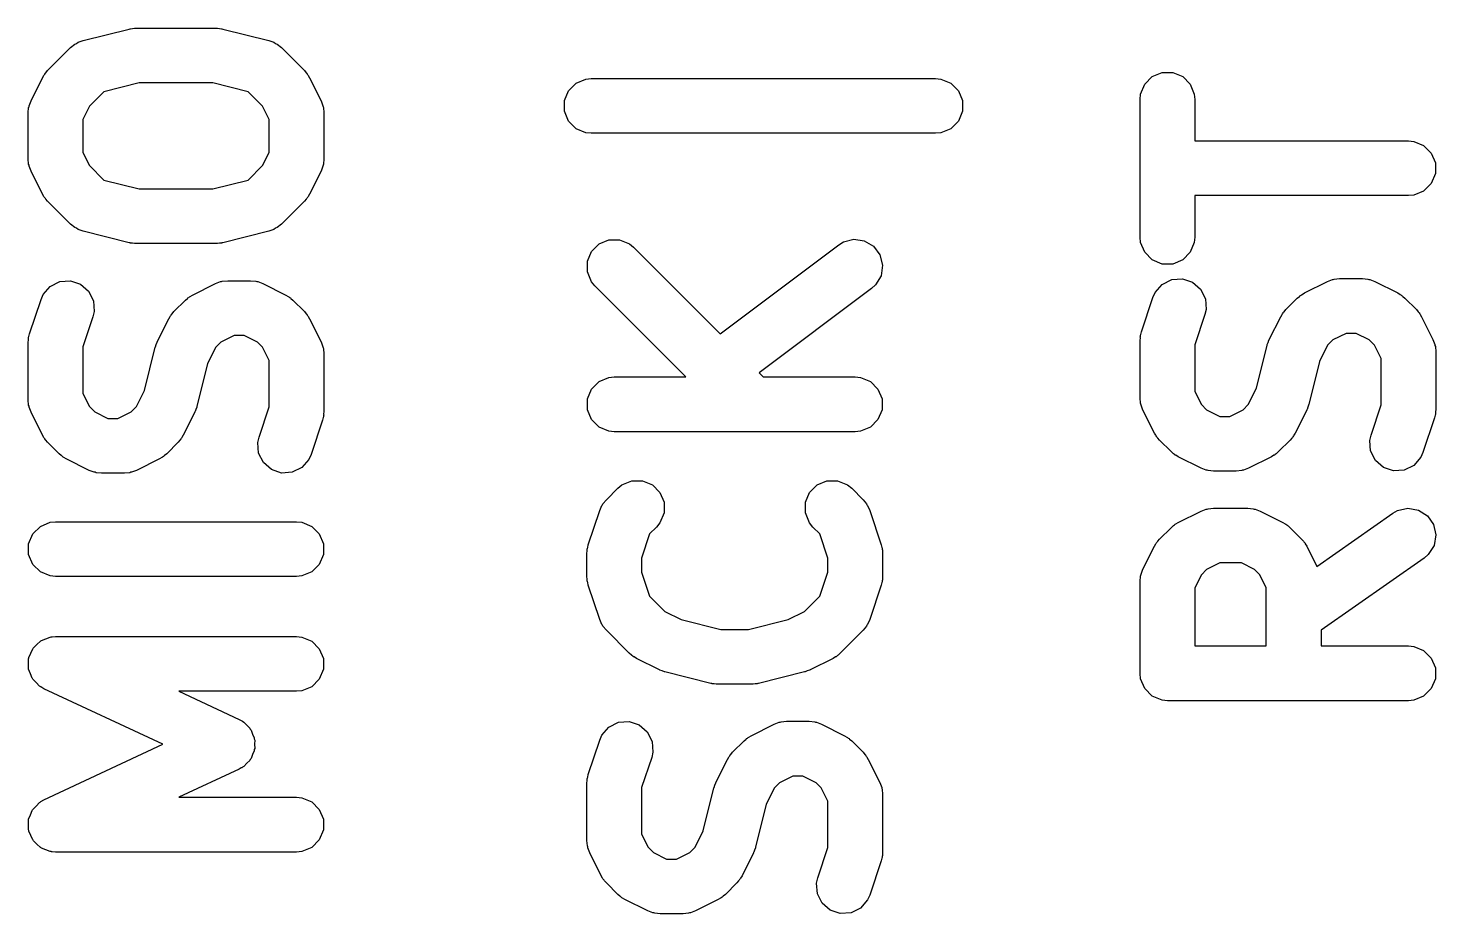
# Model space of a CAD drawing. Header units: inches. Extents: x -2.18 to 1.75, y 0.48 to 2.79.
# Drawn here: x 0.3691 to 0.6221, y 2.1979 to 2.357 of the extents above; entities that cross this region are included whole.
import ezdxf

# ---------------------------------------------------------------- set-up
doc = ezdxf.new("R2010")
doc.units = ezdxf.units.IN
doc.header["$MEASUREMENT"] = 0
doc.layers.add('BLACK', color=250, linetype='CONTINUOUS')

msp = doc.modelspace()

# ---------------------------------------------------------------- linework, layer by layer
at = {"layer": 'BLACK', "linetype": 'CONTINUOUS'}
for p, q in [((0.37906, 2.3548), (0.38731, 2.35686)), ((0.38731, 2.35686), (0.38748, 2.35689)), ((0.38748, 2.35689), (0.38755, 2.35692)), ((0.38755, 2.35692), (0.38791, 2.35695)), ((0.38791, 2.35695), (0.38827, 2.35701)), ((0.38827, 2.35701), (0.38834, 2.357)), ((0.38834, 2.357), (0.38851, 2.35701)), ((0.38851, 2.35701), (0.40294, 2.35701)), ((0.40294, 2.35701), (0.40311, 2.357)), ((0.40311, 2.357), (0.40318, 2.35701)), ((0.40318, 2.35701), (0.40354, 2.35695)), ((0.40354, 2.35695), (0.4039, 2.35692)), ((0.4039, 2.35692), (0.40397, 2.35689)), ((0.40397, 2.35689), (0.40414, 2.35686)), ((0.40414, 2.35686), (0.41238, 2.3548)), ((0.37265, 2.34938), (0.37678, 2.35351)), ((0.37678, 2.35351), (0.37752, 2.35412)), ((0.37752, 2.35412), (0.37786, 2.35426)), ((0.37786, 2.35426), (0.37815, 2.35448)), ((0.37815, 2.35448), (0.37906, 2.3548)), ((0.41238, 2.3548), (0.41329, 2.35448)), ((0.41329, 2.35448), (0.41359, 2.35426)), ((0.41359, 2.35426), (0.41392, 2.35412)), ((0.41392, 2.35412), (0.41467, 2.35351)), ((0.41467, 2.35351), (0.41879, 2.34938)), ((0.36967, 2.34398), (0.37173, 2.3481)), ((0.37173, 2.3481), (0.37199, 2.34852)), ((0.37199, 2.34852), (0.37204, 2.34864)), ((0.37204, 2.34864), (0.37215, 2.34877)), ((0.37215, 2.34877), (0.37224, 2.34892)), ((0.37224, 2.34892), (0.37234, 2.34901)), ((0.37234, 2.34901), (0.37265, 2.34938)), ((0.41879, 2.34938), (0.4191, 2.34901)), ((0.4191, 2.34901), (0.4192, 2.34892)), ((0.4192, 2.34892), (0.4193, 2.34877)), ((0.4193, 2.34877), (0.41941, 2.34864)), ((0.41941, 2.34864), (0.41946, 2.34852)), ((0.41946, 2.34852), (0.41972, 2.3481)), ((0.41972, 2.3481), (0.42178, 2.34398)), ((0.46761, 2.34714), (0.46938, 2.34787)), ((0.46938, 2.34787), (0.47034, 2.34797)), ((0.47034, 2.34797), (0.53221, 2.34797)), ((0.53221, 2.34797), (0.53317, 2.34787)), ((0.53317, 2.34787), (0.53494, 2.34714)), ((0.56978, 2.34695), (0.57114, 2.34831)), ((0.57114, 2.34831), (0.57291, 2.34904)), ((0.57291, 2.34904), (0.57483, 2.34904)), ((0.57483, 2.34904), (0.57661, 2.34831)), ((0.57661, 2.34831), (0.57797, 2.34695)), ((0.38277, 2.34558), (0.38018, 2.34299)), ((0.38911, 2.34717), (0.38277, 2.34558)), ((0.40234, 2.34717), (0.38911, 2.34717)), ((0.40867, 2.34558), (0.40234, 2.34717)), ((0.41127, 2.34299), (0.40867, 2.34558)), ((0.46551, 2.344), (0.46625, 2.34578)), ((0.46625, 2.34578), (0.46761, 2.34714)), ((0.53494, 2.34714), (0.5363, 2.34578)), ((0.5363, 2.34578), (0.53703, 2.344)), ((0.56895, 2.34422), (0.56905, 2.34518)), ((0.56905, 2.34518), (0.56978, 2.34695)), ((0.57797, 2.34695), (0.5787, 2.34518)), ((0.5787, 2.34518), (0.57879, 2.34422)), ((0.36915, 2.34178), (0.36924, 2.34274)), ((0.36924, 2.34274), (0.36931, 2.3429)), ((0.36931, 2.3429), (0.36932, 2.34308)), ((0.36932, 2.34308), (0.36967, 2.34398)), ((0.38018, 2.34299), (0.37899, 2.34062)), ((0.41246, 2.34062), (0.41127, 2.34299)), ((0.42178, 2.34398), (0.42212, 2.34308)), ((0.42212, 2.34308), (0.42214, 2.3429)), ((0.42214, 2.3429), (0.4222, 2.34274)), ((0.4222, 2.34274), (0.4223, 2.34178)), ((0.46551, 2.34208), (0.46551, 2.344)), ((0.53703, 2.344), (0.53703, 2.34208)), ((0.56895, 2.31947), (0.56895, 2.34422)), ((0.57879, 2.34422), (0.57879, 2.33676)), ((0.36915, 2.33353), (0.36915, 2.34178)), ((0.37899, 2.34062), (0.37899, 2.33469)), ((0.41246, 2.33469), (0.41246, 2.34062)), ((0.4223, 2.34178), (0.4223, 2.33353)), ((0.46625, 2.34031), (0.46551, 2.34208)), ((0.46761, 2.33895), (0.46625, 2.34031)), ((0.5363, 2.34031), (0.53494, 2.33895)), ((0.53703, 2.34208), (0.5363, 2.34031)), ((0.46938, 2.33822), (0.46761, 2.33895)), ((0.47034, 2.33812), (0.46938, 2.33822)), ((0.53221, 2.33812), (0.47034, 2.33812)), ((0.53317, 2.33822), (0.53221, 2.33812)), ((0.53494, 2.33895), (0.53317, 2.33822)), ((0.57879, 2.33676), (0.61718, 2.33676)), ((0.61718, 2.33676), (0.61814, 2.33667)), ((0.61814, 2.33667), (0.61991, 2.33593)), ((0.61991, 2.33593), (0.62127, 2.33458)), ((0.36924, 2.33257), (0.36915, 2.33353)), ((0.36931, 2.33241), (0.36924, 2.33257)), ((0.36932, 2.33223), (0.36931, 2.33241)), ((0.36967, 2.33133), (0.36932, 2.33223)), ((0.37899, 2.33469), (0.38018, 2.33232)), ((0.38018, 2.33232), (0.38277, 2.32972)), ((0.40867, 2.32972), (0.41127, 2.33232)), ((0.41127, 2.33232), (0.41246, 2.33469)), ((0.42212, 2.33223), (0.42178, 2.33133)), ((0.42214, 2.33241), (0.42212, 2.33223)), ((0.4222, 2.33257), (0.42214, 2.33241)), ((0.4223, 2.33353), (0.4222, 2.33257)), ((0.62127, 2.33458), (0.62201, 2.3328)), ((0.62201, 2.3328), (0.62201, 2.33088)), ((0.37173, 2.3272), (0.36967, 2.33133)), ((0.38277, 2.32972), (0.38911, 2.32814)), ((0.40234, 2.32814), (0.40867, 2.32972)), ((0.42178, 2.33133), (0.41972, 2.3272)), ((0.62201, 2.33088), (0.62127, 2.32911)), ((0.37199, 2.32679), (0.37173, 2.3272)), ((0.38911, 2.32814), (0.40234, 2.32814)), ((0.41972, 2.3272), (0.41946, 2.32679)), ((0.61991, 2.32775), (0.61814, 2.32702)), ((0.62127, 2.32911), (0.61991, 2.32775)), ((0.37204, 2.32667), (0.37199, 2.32679)), ((0.37215, 2.32654), (0.37204, 2.32667)), ((0.37224, 2.32639), (0.37215, 2.32654)), ((0.37234, 2.3263), (0.37224, 2.32639)), ((0.37265, 2.32593), (0.37234, 2.3263)), ((0.37678, 2.3218), (0.37265, 2.32593)), ((0.41879, 2.32593), (0.41467, 2.3218)), ((0.4191, 2.3263), (0.41879, 2.32593)), ((0.4192, 2.32639), (0.4191, 2.3263)), ((0.4193, 2.32654), (0.4192, 2.32639)), ((0.41941, 2.32667), (0.4193, 2.32654)), ((0.41946, 2.32679), (0.41941, 2.32667)), ((0.61718, 2.32692), (0.57879, 2.32692)), ((0.57879, 2.32692), (0.57879, 2.31947)), ((0.61814, 2.32702), (0.61718, 2.32692)), ((0.37752, 2.32119), (0.37678, 2.3218)), ((0.37786, 2.32105), (0.37752, 2.32119)), ((0.37815, 2.32083), (0.37786, 2.32105)), ((0.37906, 2.32051), (0.37815, 2.32083)), ((0.38731, 2.31844), (0.37906, 2.32051)), ((0.41238, 2.32051), (0.40414, 2.31844)), ((0.41329, 2.32083), (0.41238, 2.32051)), ((0.41359, 2.32105), (0.41329, 2.32083)), ((0.41392, 2.32119), (0.41359, 2.32105)), ((0.41467, 2.3218), (0.41392, 2.32119)), ((0.38748, 2.31842), (0.38731, 2.31844)), ((0.38755, 2.31839), (0.38748, 2.31842)), ((0.38791, 2.31836), (0.38755, 2.31839)), ((0.38827, 2.3183), (0.38791, 2.31836)), ((0.38834, 2.31831), (0.38827, 2.3183)), ((0.38851, 2.3183), (0.38834, 2.31831)), ((0.40294, 2.3183), (0.38851, 2.3183)), ((0.40311, 2.31831), (0.40294, 2.3183)), ((0.40318, 2.3183), (0.40311, 2.31831)), ((0.40354, 2.31836), (0.40318, 2.3183)), ((0.4039, 2.31839), (0.40354, 2.31836)), ((0.40397, 2.31842), (0.4039, 2.31839)), ((0.40414, 2.31844), (0.40397, 2.31842)), ((0.47037, 2.31691), (0.47173, 2.31827)), ((0.47173, 2.31827), (0.4735, 2.319)), ((0.4735, 2.319), (0.47542, 2.319)), ((0.47542, 2.319), (0.4772, 2.31827)), ((0.4772, 2.31827), (0.47794, 2.31765)), ((0.47794, 2.31765), (0.49349, 2.30211)), ((0.49349, 2.30211), (0.51482, 2.31811)), ((0.51482, 2.31811), (0.51564, 2.31861)), ((0.51564, 2.31861), (0.5175, 2.31909)), ((0.5175, 2.31909), (0.5194, 2.31882)), ((0.5194, 2.31882), (0.52106, 2.31784)), ((0.52106, 2.31784), (0.52221, 2.3163)), ((0.56905, 2.31851), (0.56895, 2.31947)), ((0.56978, 2.31674), (0.56905, 2.31851)), ((0.5787, 2.31851), (0.57797, 2.31674)), ((0.57879, 2.31947), (0.5787, 2.31851)), ((0.46964, 2.31513), (0.47037, 2.31691)), ((0.46964, 2.31321), (0.46964, 2.31513)), ((0.52221, 2.3163), (0.52268, 2.31444)), ((0.57114, 2.31538), (0.56978, 2.31674)), ((0.57291, 2.31464), (0.57114, 2.31538)), ((0.57483, 2.31464), (0.57291, 2.31464)), ((0.57661, 2.31538), (0.57483, 2.31464)), ((0.57797, 2.31674), (0.57661, 2.31538)), ((0.47037, 2.31144), (0.46964, 2.31321)), ((0.52241, 2.31254), (0.52143, 2.31089)), ((0.52268, 2.31444), (0.52241, 2.31254)), ((0.60385, 2.31192), (0.60481, 2.31202)), ((0.60481, 2.31202), (0.60893, 2.31202)), ((0.60893, 2.31202), (0.60989, 2.31192)), ((0.37186, 2.30916), (0.37311, 2.31061)), ((0.37311, 2.31061), (0.37483, 2.31147)), ((0.37483, 2.31147), (0.37675, 2.3116)), ((0.37675, 2.3116), (0.37857, 2.311)), ((0.37857, 2.311), (0.38002, 2.30974)), ((0.38002, 2.30974), (0.38088, 2.30802)), ((0.39868, 2.30906), (0.4028, 2.31112)), ((0.4028, 2.31112), (0.4037, 2.31147)), ((0.4037, 2.31147), (0.40388, 2.31148)), ((0.40388, 2.31148), (0.40404, 2.31155)), ((0.40404, 2.31155), (0.405, 2.31164)), ((0.405, 2.31164), (0.40913, 2.31164)), ((0.40913, 2.31164), (0.41009, 2.31155)), ((0.41009, 2.31155), (0.41025, 2.31148)), ((0.41025, 2.31148), (0.41043, 2.31147)), ((0.41043, 2.31147), (0.41133, 2.31112)), ((0.41133, 2.31112), (0.41545, 2.30906)), ((0.47098, 2.31069), (0.47037, 2.31144)), ((0.48733, 2.29435), (0.47098, 2.31069)), ((0.52072, 2.31024), (0.50052, 2.29508)), ((0.52143, 2.31089), (0.52072, 2.31024)), ((0.57127, 2.30865), (0.57166, 2.30953)), ((0.57166, 2.30953), (0.57292, 2.31098)), ((0.57292, 2.31098), (0.57464, 2.31184)), ((0.57464, 2.31184), (0.57655, 2.31198)), ((0.57655, 2.31198), (0.57837, 2.31137)), ((0.57837, 2.31137), (0.57982, 2.31011)), ((0.57982, 2.31011), (0.58068, 2.3084)), ((0.59848, 2.30944), (0.60261, 2.3115)), ((0.60261, 2.3115), (0.60351, 2.31184)), ((0.60351, 2.31184), (0.60368, 2.31186)), ((0.60368, 2.31186), (0.60385, 2.31192)), ((0.60989, 2.31192), (0.61005, 2.31186)), ((0.61005, 2.31186), (0.61023, 2.31184)), ((0.61023, 2.31184), (0.61113, 2.3115)), ((0.61113, 2.3115), (0.61526, 2.30944)), ((0.3694, 2.30209), (0.37146, 2.30828)), ((0.37146, 2.30828), (0.37186, 2.30916)), ((0.38088, 2.30802), (0.38101, 2.30611)), ((0.39534, 2.30608), (0.3974, 2.30814)), ((0.3974, 2.30814), (0.39778, 2.30845)), ((0.39778, 2.30845), (0.39786, 2.30855)), ((0.39786, 2.30855), (0.39801, 2.30864)), ((0.39801, 2.30864), (0.39815, 2.30875)), ((0.39815, 2.30875), (0.39827, 2.3088)), ((0.39827, 2.3088), (0.39868, 2.30906)), ((0.41545, 2.30906), (0.41587, 2.3088)), ((0.41587, 2.3088), (0.41599, 2.30875)), ((0.41599, 2.30875), (0.41612, 2.30864)), ((0.41612, 2.30864), (0.41627, 2.30855)), ((0.41627, 2.30855), (0.41636, 2.30845)), ((0.41636, 2.30845), (0.41673, 2.30814)), ((0.41673, 2.30814), (0.41879, 2.30608)), ((0.5692, 2.30247), (0.57127, 2.30865)), ((0.58068, 2.3084), (0.58082, 2.30648)), ((0.59514, 2.30645), (0.5972, 2.30851)), ((0.5972, 2.30851), (0.59758, 2.30882)), ((0.59758, 2.30882), (0.59767, 2.30892)), ((0.59767, 2.30892), (0.59781, 2.30901)), ((0.59781, 2.30901), (0.59795, 2.30913)), ((0.59795, 2.30913), (0.59807, 2.30918)), ((0.59807, 2.30918), (0.59848, 2.30944)), ((0.61526, 2.30944), (0.61567, 2.30918)), ((0.61567, 2.30918), (0.61579, 2.30913)), ((0.61579, 2.30913), (0.61593, 2.30901)), ((0.61593, 2.30901), (0.61607, 2.30892)), ((0.61607, 2.30892), (0.61616, 2.30882)), ((0.61616, 2.30882), (0.61654, 2.30851)), ((0.61654, 2.30851), (0.6186, 2.30645)), ((0.3808, 2.30516), (0.37899, 2.29974)), ((0.38101, 2.30611), (0.3808, 2.30516)), ((0.39235, 2.30067), (0.39442, 2.3048)), ((0.39442, 2.3048), (0.39468, 2.30521)), ((0.39468, 2.30521), (0.39473, 2.30533)), ((0.39473, 2.30533), (0.39484, 2.30547)), ((0.39484, 2.30547), (0.39493, 2.30561)), ((0.39493, 2.30561), (0.39503, 2.3057)), ((0.39503, 2.3057), (0.39534, 2.30608)), ((0.41879, 2.30608), (0.4191, 2.3057)), ((0.4191, 2.3057), (0.4192, 2.30561)), ((0.4192, 2.30561), (0.4193, 2.30547)), ((0.4193, 2.30547), (0.41941, 2.30533)), ((0.41941, 2.30533), (0.41946, 2.30521)), ((0.41946, 2.30521), (0.41972, 2.3048)), ((0.41972, 2.3048), (0.42178, 2.30067)), ((0.5806, 2.30554), (0.57879, 2.30011)), ((0.58082, 2.30648), (0.5806, 2.30554)), ((0.59216, 2.30105), (0.59422, 2.30517)), ((0.59422, 2.30517), (0.59448, 2.30559)), ((0.59448, 2.30559), (0.59453, 2.30571)), ((0.59453, 2.30571), (0.59464, 2.30584)), ((0.59464, 2.30584), (0.59473, 2.30599)), ((0.59473, 2.30599), (0.59483, 2.30607)), ((0.59483, 2.30607), (0.59514, 2.30645)), ((0.6186, 2.30645), (0.61891, 2.30607)), ((0.61891, 2.30607), (0.61901, 2.30599)), ((0.61901, 2.30599), (0.6191, 2.30584)), ((0.6191, 2.30584), (0.61921, 2.30571)), ((0.61921, 2.30571), (0.61926, 2.30559)), ((0.61926, 2.30559), (0.61952, 2.30517)), ((0.61952, 2.30517), (0.62158, 2.30105)), ((0.36929, 2.30161), (0.3694, 2.30209)), ((0.56905, 2.30187), (0.5691, 2.30199)), ((0.5691, 2.30199), (0.5692, 2.30247)), ((0.60597, 2.30217), (0.6036, 2.30099)), ((0.60777, 2.30217), (0.60597, 2.30217)), ((0.61014, 2.30099), (0.60777, 2.30217)), ((0.36915, 2.30053), (0.3692, 2.30102)), ((0.36915, 2.29022), (0.36915, 2.30053)), ((0.36919, 2.30115), (0.36923, 2.30132)), ((0.3692, 2.30102), (0.36919, 2.30115)), ((0.36923, 2.30132), (0.36924, 2.30149)), ((0.36924, 2.30149), (0.36929, 2.30161)), ((0.37899, 2.29974), (0.37899, 2.29138)), ((0.39005, 2.29194), (0.39198, 2.29967)), ((0.39198, 2.29967), (0.39201, 2.29974)), ((0.39201, 2.29977), (0.39216, 2.30017)), ((0.39201, 2.29974), (0.39201, 2.29977)), ((0.39216, 2.30017), (0.39231, 2.30057)), ((0.39231, 2.30057), (0.39233, 2.3006)), ((0.39233, 2.3006), (0.39235, 2.30067)), ((0.40286, 2.29968), (0.4014, 2.29675)), ((0.40379, 2.30061), (0.40286, 2.29968)), ((0.40617, 2.3018), (0.40379, 2.30061)), ((0.40797, 2.3018), (0.40617, 2.3018)), ((0.41034, 2.30061), (0.40797, 2.3018)), ((0.41127, 2.29968), (0.41034, 2.30061)), ((0.41246, 2.29731), (0.41127, 2.29968)), ((0.42178, 2.30067), (0.42212, 2.29977)), ((0.42212, 2.29977), (0.42214, 2.2996)), ((0.42214, 2.2996), (0.4222, 2.29943)), ((0.4222, 2.29943), (0.4223, 2.29847)), ((0.56895, 2.30091), (0.569, 2.3014)), ((0.56895, 2.2906), (0.56895, 2.30091)), ((0.56899, 2.30152), (0.56903, 2.3017)), ((0.569, 2.3014), (0.56899, 2.30152)), ((0.56903, 2.3017), (0.56905, 2.30187)), ((0.57879, 2.30011), (0.57879, 2.29176)), ((0.58985, 2.29232), (0.59178, 2.30004)), ((0.59178, 2.30004), (0.59181, 2.30011)), ((0.59181, 2.30015), (0.59196, 2.30055)), ((0.59181, 2.30011), (0.59181, 2.30015)), ((0.59196, 2.30055), (0.59211, 2.30095)), ((0.59211, 2.30095), (0.59213, 2.30098)), ((0.59213, 2.30098), (0.59216, 2.30105)), ((0.60266, 2.30006), (0.6012, 2.29713)), ((0.6036, 2.30099), (0.60266, 2.30006)), ((0.61107, 2.30006), (0.61014, 2.30099)), ((0.61226, 2.29769), (0.61107, 2.30006)), ((0.62158, 2.30105), (0.62193, 2.30015)), ((0.62193, 2.30015), (0.62194, 2.29997)), ((0.62194, 2.29997), (0.62201, 2.29981)), ((0.62201, 2.29981), (0.6221, 2.29885)), ((0.41246, 2.28896), (0.41246, 2.29731)), ((0.4223, 2.29847), (0.4223, 2.28816)), ((0.6012, 2.29713), (0.59927, 2.2894)), ((0.61226, 2.28933), (0.61226, 2.29769)), ((0.6221, 2.29885), (0.6221, 2.28854)), ((0.4014, 2.29675), (0.39947, 2.28903)), ((0.4735, 2.29425), (0.47446, 2.29435)), ((0.47446, 2.29435), (0.48733, 2.29435)), ((0.50052, 2.29508), (0.50125, 2.29435)), ((0.50125, 2.29435), (0.51777, 2.29435)), ((0.51777, 2.29435), (0.51873, 2.29425)), ((0.38859, 2.28901), (0.39005, 2.29194)), ((0.46964, 2.29039), (0.47037, 2.29216)), ((0.47037, 2.29216), (0.47173, 2.29352)), ((0.47173, 2.29352), (0.4735, 2.29425)), ((0.51873, 2.29425), (0.5205, 2.29352)), ((0.5205, 2.29352), (0.52186, 2.29216)), ((0.52186, 2.29216), (0.5226, 2.29039)), ((0.57879, 2.29176), (0.57998, 2.28939)), ((0.58839, 2.28939), (0.58985, 2.29232)), ((0.36924, 2.28926), (0.36915, 2.29022)), ((0.36931, 2.2891), (0.36924, 2.28926)), ((0.37899, 2.29138), (0.38018, 2.28901)), ((0.46964, 2.28847), (0.46964, 2.29039)), ((0.5226, 2.29039), (0.5226, 2.28847)), ((0.56905, 2.28964), (0.56895, 2.2906)), ((0.56911, 2.28947), (0.56905, 2.28964)), ((0.56913, 2.2893), (0.56911, 2.28947)), ((0.56947, 2.2884), (0.56913, 2.2893)), ((0.57998, 2.28939), (0.58091, 2.28846)), ((0.58746, 2.28846), (0.58839, 2.28939)), ((0.59924, 2.2893), (0.59909, 2.2889)), ((0.59927, 2.2894), (0.59924, 2.28933)), ((0.59924, 2.28933), (0.59924, 2.2893)), ((0.61045, 2.28391), (0.61226, 2.28933)), ((0.36932, 2.28892), (0.36931, 2.2891)), ((0.36967, 2.28802), (0.36932, 2.28892)), ((0.37173, 2.2839), (0.36967, 2.28802)), ((0.38018, 2.28901), (0.38111, 2.28808)), ((0.38111, 2.28808), (0.38348, 2.2869)), ((0.38348, 2.2869), (0.38528, 2.2869)), ((0.38528, 2.2869), (0.38765, 2.28808)), ((0.38765, 2.28808), (0.38859, 2.28901)), ((0.39909, 2.28802), (0.39703, 2.2839)), ((0.39912, 2.28809), (0.39909, 2.28802)), ((0.39914, 2.28812), (0.39912, 2.28809)), ((0.39929, 2.28852), (0.39914, 2.28812)), ((0.39944, 2.28892), (0.39929, 2.28852)), ((0.39947, 2.28903), (0.39944, 2.28896)), ((0.39944, 2.28896), (0.39944, 2.28892)), ((0.41065, 2.28353), (0.41246, 2.28896)), ((0.42215, 2.28708), (0.42205, 2.2866)), ((0.4222, 2.2872), (0.42215, 2.28708)), ((0.42222, 2.28737), (0.4222, 2.2872)), ((0.42226, 2.28755), (0.42222, 2.28737)), ((0.4223, 2.28816), (0.42225, 2.28767)), ((0.42225, 2.28767), (0.42226, 2.28755)), ((0.47037, 2.28669), (0.46964, 2.28847)), ((0.5226, 2.28847), (0.52186, 2.28669)), ((0.57153, 2.28427), (0.56947, 2.2884)), ((0.58091, 2.28846), (0.58328, 2.28727)), ((0.58328, 2.28727), (0.58508, 2.28727)), ((0.58508, 2.28727), (0.58746, 2.28846)), ((0.5989, 2.2884), (0.59684, 2.28427)), ((0.59892, 2.28847), (0.5989, 2.2884)), ((0.59895, 2.2885), (0.59892, 2.28847)), ((0.59909, 2.2889), (0.59895, 2.2885)), ((0.62185, 2.28698), (0.61979, 2.28079)), ((0.62196, 2.28746), (0.62185, 2.28698)), ((0.62201, 2.28758), (0.62196, 2.28746)), ((0.62202, 2.28775), (0.62201, 2.28758)), ((0.62206, 2.28792), (0.62202, 2.28775)), ((0.6221, 2.28854), (0.62205, 2.28805)), ((0.62205, 2.28805), (0.62206, 2.28792)), ((0.42205, 2.2866), (0.41998, 2.28042)), ((0.47173, 2.28533), (0.47037, 2.28669)), ((0.4735, 2.2846), (0.47173, 2.28533)), ((0.47446, 2.28451), (0.4735, 2.2846)), ((0.51777, 2.28451), (0.47446, 2.28451)), ((0.51873, 2.2846), (0.51777, 2.28451)), ((0.5205, 2.28533), (0.51873, 2.2846)), ((0.52186, 2.28669), (0.5205, 2.28533)), ((0.57179, 2.28386), (0.57153, 2.28427)), ((0.59684, 2.28427), (0.59657, 2.28386)), ((0.37199, 2.28348), (0.37173, 2.2839)), ((0.37204, 2.28336), (0.37199, 2.28348)), ((0.37215, 2.28323), (0.37204, 2.28336)), ((0.37224, 2.28308), (0.37215, 2.28323)), ((0.37234, 2.283), (0.37224, 2.28308)), ((0.37265, 2.28262), (0.37234, 2.283)), ((0.37471, 2.28056), (0.37265, 2.28262)), ((0.39611, 2.28262), (0.39405, 2.28056)), ((0.39642, 2.283), (0.39611, 2.28262)), ((0.39652, 2.28308), (0.39642, 2.283)), ((0.39661, 2.28323), (0.39652, 2.28308)), ((0.39672, 2.28336), (0.39661, 2.28323)), ((0.39677, 2.28348), (0.39672, 2.28336)), ((0.39703, 2.2839), (0.39677, 2.28348)), ((0.41043, 2.28259), (0.41065, 2.28353)), ((0.41057, 2.28067), (0.41043, 2.28259)), ((0.57184, 2.28374), (0.57179, 2.28386)), ((0.57195, 2.2836), (0.57184, 2.28374)), ((0.57205, 2.28346), (0.57195, 2.2836)), ((0.57215, 2.28337), (0.57205, 2.28346)), ((0.57246, 2.28299), (0.57215, 2.28337)), ((0.57452, 2.28093), (0.57246, 2.28299)), ((0.59591, 2.28299), (0.59385, 2.28093)), ((0.59622, 2.28337), (0.59591, 2.28299)), ((0.59632, 2.28346), (0.59622, 2.28337)), ((0.59641, 2.2836), (0.59632, 2.28346)), ((0.59653, 2.28374), (0.59641, 2.2836)), ((0.59657, 2.28386), (0.59653, 2.28374)), ((0.61024, 2.28296), (0.61045, 2.28391)), ((0.61037, 2.28105), (0.61024, 2.28296)), ((0.37509, 2.28025), (0.37471, 2.28056)), ((0.37518, 2.28015), (0.37509, 2.28025)), ((0.37533, 2.28006), (0.37518, 2.28015)), ((0.37546, 2.27994), (0.37533, 2.28006)), ((0.37558, 2.27989), (0.37546, 2.27994)), ((0.37599, 2.27963), (0.37558, 2.27989)), ((0.38012, 2.27757), (0.37599, 2.27963)), ((0.39277, 2.27963), (0.38864, 2.27757)), ((0.39318, 2.27989), (0.39277, 2.27963)), ((0.3933, 2.27994), (0.39318, 2.27989)), ((0.39344, 2.28006), (0.3933, 2.27994)), ((0.39359, 2.28015), (0.39344, 2.28006)), ((0.39367, 2.28025), (0.39359, 2.28015)), ((0.39405, 2.28056), (0.39367, 2.28025)), ((0.41143, 2.27896), (0.41057, 2.28067)), ((0.41959, 2.27954), (0.41833, 2.27809)), ((0.41998, 2.28042), (0.41959, 2.27954)), ((0.5749, 2.28062), (0.57452, 2.28093)), ((0.57498, 2.28052), (0.5749, 2.28062)), ((0.57513, 2.28043), (0.57498, 2.28052)), ((0.57526, 2.28032), (0.57513, 2.28043)), ((0.57538, 2.28027), (0.57526, 2.28032)), ((0.5758, 2.28001), (0.57538, 2.28027)), ((0.57992, 2.27795), (0.5758, 2.28001)), ((0.59257, 2.28001), (0.58845, 2.27795)), ((0.59299, 2.28027), (0.59257, 2.28001)), ((0.59311, 2.28032), (0.59299, 2.28027)), ((0.59324, 2.28043), (0.59311, 2.28032)), ((0.59339, 2.28052), (0.59324, 2.28043)), ((0.59347, 2.28062), (0.59339, 2.28052)), ((0.59385, 2.28093), (0.59347, 2.28062)), ((0.61123, 2.27933), (0.61037, 2.28105)), ((0.61268, 2.27807), (0.61123, 2.27933)), ((0.61939, 2.27991), (0.61814, 2.27846)), ((0.61979, 2.28079), (0.61939, 2.27991)), ((0.38102, 2.27723), (0.38012, 2.27757)), ((0.3812, 2.27722), (0.38102, 2.27723)), ((0.38136, 2.27715), (0.3812, 2.27722)), ((0.38232, 2.27705), (0.38136, 2.27715)), ((0.38644, 2.27705), (0.38232, 2.27705)), ((0.3874, 2.27715), (0.38644, 2.27705)), ((0.38757, 2.27722), (0.3874, 2.27715)), ((0.38774, 2.27723), (0.38757, 2.27722)), ((0.38864, 2.27757), (0.38774, 2.27723)), ((0.41288, 2.2777), (0.41143, 2.27896)), ((0.4147, 2.27709), (0.41288, 2.2777)), ((0.41661, 2.27723), (0.4147, 2.27709)), ((0.41833, 2.27809), (0.41661, 2.27723)), ((0.58082, 2.2776), (0.57992, 2.27795)), ((0.581, 2.27759), (0.58082, 2.2776)), ((0.58116, 2.27752), (0.581, 2.27759)), ((0.58212, 2.27743), (0.58116, 2.27752)), ((0.58625, 2.27743), (0.58212, 2.27743)), ((0.58721, 2.27752), (0.58625, 2.27743)), ((0.58737, 2.27759), (0.58721, 2.27752)), ((0.58755, 2.2776), (0.58737, 2.27759)), ((0.58845, 2.27795), (0.58755, 2.2776)), ((0.6145, 2.27747), (0.61268, 2.27807)), ((0.61642, 2.2776), (0.6145, 2.27747)), ((0.61814, 2.27846), (0.61642, 2.2776)), ((0.47305, 2.27228), (0.47511, 2.27435)), ((0.47511, 2.27435), (0.47585, 2.27496)), ((0.47585, 2.27496), (0.47763, 2.27569)), ((0.47763, 2.27569), (0.47955, 2.27569)), ((0.47955, 2.27569), (0.48132, 2.27496)), ((0.48132, 2.27496), (0.48268, 2.2736)), ((0.50955, 2.2736), (0.51091, 2.27496)), ((0.51091, 2.27496), (0.51269, 2.27569)), ((0.51269, 2.27569), (0.51461, 2.27569)), ((0.51461, 2.27569), (0.51638, 2.27496)), ((0.51638, 2.27496), (0.51713, 2.27435)), ((0.51713, 2.27435), (0.51919, 2.27228)), ((0.47237, 2.27137), (0.47243, 2.27154)), ((0.47243, 2.27154), (0.47305, 2.27228)), ((0.48268, 2.2736), (0.48341, 2.27183)), ((0.48341, 2.27183), (0.48341, 2.26991)), ((0.50882, 2.27183), (0.50955, 2.2736)), ((0.50882, 2.26991), (0.50882, 2.27183)), ((0.51919, 2.27228), (0.5198, 2.27154)), ((0.5198, 2.27154), (0.51987, 2.27137)), ((0.4698, 2.26417), (0.47186, 2.27036)), ((0.47186, 2.27036), (0.47225, 2.27124)), ((0.47225, 2.27124), (0.47237, 2.27137)), ((0.48341, 2.26991), (0.48268, 2.26813)), ((0.50955, 2.26813), (0.50882, 2.26991)), ((0.51987, 2.27137), (0.51998, 2.27124)), ((0.51998, 2.27124), (0.52038, 2.27036)), ((0.52038, 2.27036), (0.52244, 2.26417)), ((0.5758, 2.26819), (0.57992, 2.27025)), ((0.57992, 2.27025), (0.58082, 2.2706)), ((0.58082, 2.2706), (0.581, 2.27061)), ((0.581, 2.27061), (0.58116, 2.27068)), ((0.58116, 2.27068), (0.58212, 2.27077)), ((0.58212, 2.27077), (0.58831, 2.27077)), ((0.58831, 2.27077), (0.58927, 2.27068)), ((0.58927, 2.27068), (0.58943, 2.27061)), ((0.58943, 2.27061), (0.58961, 2.2706)), ((0.58961, 2.2706), (0.59051, 2.27025)), ((0.59051, 2.27025), (0.59463, 2.26819)), ((0.6007, 2.26032), (0.61436, 2.26988)), ((0.61436, 2.26988), (0.6152, 2.27036)), ((0.6152, 2.27036), (0.61707, 2.27077)), ((0.61707, 2.27077), (0.61896, 2.27044)), ((0.61896, 2.27044), (0.62058, 2.26941)), ((0.62058, 2.26941), (0.62169, 2.26783)), ((0.36998, 2.26615), (0.37134, 2.26751)), ((0.37134, 2.26751), (0.37311, 2.26824)), ((0.37311, 2.26824), (0.37407, 2.26834)), ((0.37407, 2.26834), (0.41738, 2.26834)), ((0.41738, 2.26834), (0.41834, 2.26824)), ((0.41834, 2.26824), (0.42011, 2.26751)), ((0.42011, 2.26751), (0.42147, 2.26615)), ((0.48207, 2.26739), (0.48083, 2.26615)), ((0.48268, 2.26813), (0.48207, 2.26739)), ((0.51017, 2.26739), (0.50955, 2.26813)), ((0.51141, 2.26615), (0.51017, 2.26739)), ((0.57246, 2.26521), (0.57452, 2.26727)), ((0.57452, 2.26727), (0.5749, 2.26758)), ((0.5749, 2.26758), (0.57498, 2.26768)), ((0.57498, 2.26768), (0.57513, 2.26777)), ((0.57513, 2.26777), (0.57526, 2.26788)), ((0.57526, 2.26788), (0.57538, 2.26793)), ((0.57538, 2.26793), (0.5758, 2.26819)), ((0.59463, 2.26819), (0.59505, 2.26793)), ((0.59505, 2.26793), (0.59517, 2.26788)), ((0.59517, 2.26788), (0.5953, 2.26777)), ((0.5953, 2.26777), (0.59545, 2.26768)), ((0.59545, 2.26768), (0.59554, 2.26758)), ((0.59554, 2.26758), (0.59591, 2.26727)), ((0.59591, 2.26727), (0.59798, 2.26521)), ((0.62169, 2.26783), (0.6221, 2.26596)), ((0.36924, 2.26437), (0.36998, 2.26615)), ((0.36924, 2.26245), (0.36924, 2.26437)), ((0.42147, 2.26615), (0.4222, 2.26437)), ((0.4222, 2.26437), (0.4222, 2.26245)), ((0.46969, 2.2637), (0.4698, 2.26417)), ((0.48083, 2.26615), (0.47939, 2.26182)), ((0.51285, 2.26182), (0.51141, 2.26615)), ((0.52244, 2.26417), (0.52255, 2.2637)), ((0.56947, 2.2598), (0.57153, 2.26393)), ((0.57153, 2.26393), (0.57179, 2.26434)), ((0.57179, 2.26434), (0.57184, 2.26446)), ((0.57184, 2.26446), (0.57195, 2.2646)), ((0.57195, 2.2646), (0.57205, 2.26474)), ((0.57205, 2.26474), (0.57215, 2.26483)), ((0.57215, 2.26483), (0.57246, 2.26521)), ((0.59798, 2.26521), (0.59829, 2.26483)), ((0.59829, 2.26483), (0.59838, 2.26474)), ((0.59838, 2.26474), (0.59848, 2.2646)), ((0.59848, 2.2646), (0.59859, 2.26446)), ((0.59859, 2.26446), (0.59864, 2.26434)), ((0.59864, 2.26434), (0.5989, 2.26393)), ((0.5989, 2.26393), (0.6007, 2.26032)), ((0.62177, 2.26407), (0.62073, 2.26245)), ((0.6221, 2.26596), (0.62177, 2.26407)), ((0.36998, 2.26068), (0.36924, 2.26245)), ((0.4222, 2.26245), (0.42147, 2.26068)), ((0.46954, 2.26262), (0.46959, 2.2631)), ((0.46954, 2.25849), (0.46954, 2.26262)), ((0.46958, 2.26323), (0.46962, 2.2634)), ((0.46959, 2.2631), (0.46958, 2.26323)), ((0.46962, 2.2634), (0.46964, 2.26358)), ((0.46964, 2.26358), (0.46969, 2.2637)), ((0.47939, 2.26182), (0.47939, 2.25929)), ((0.51285, 2.25929), (0.51285, 2.26182)), ((0.52255, 2.2637), (0.5226, 2.26358)), ((0.5226, 2.26358), (0.52261, 2.2634)), ((0.52261, 2.2634), (0.52265, 2.26323)), ((0.52265, 2.26323), (0.52264, 2.2631)), ((0.52264, 2.2631), (0.52269, 2.26262)), ((0.52269, 2.26262), (0.52269, 2.25849)), ((0.62, 2.26182), (0.60148, 2.24885)), ((0.62073, 2.26245), (0.62, 2.26182)), ((0.37134, 2.25932), (0.36998, 2.26068)), ((0.37311, 2.25859), (0.37134, 2.25932)), ((0.42011, 2.25932), (0.41834, 2.25859)), ((0.42147, 2.26068), (0.42011, 2.25932)), ((0.47939, 2.25929), (0.48083, 2.25496)), ((0.51141, 2.25496), (0.51285, 2.25929)), ((0.56911, 2.25873), (0.56913, 2.2589)), ((0.56913, 2.2589), (0.56947, 2.2598)), ((0.58091, 2.25974), (0.57998, 2.25881)), ((0.58328, 2.26093), (0.58091, 2.25974)), ((0.58715, 2.26093), (0.58328, 2.26093)), ((0.58952, 2.25974), (0.58715, 2.26093)), ((0.59045, 2.25881), (0.58952, 2.25974)), ((0.37407, 2.25849), (0.37311, 2.25859)), ((0.41738, 2.25849), (0.37407, 2.25849)), ((0.41834, 2.25859), (0.41738, 2.25849)), ((0.46959, 2.25801), (0.46954, 2.25849)), ((0.46958, 2.25788), (0.46959, 2.25801)), ((0.46962, 2.25771), (0.46958, 2.25788)), ((0.46964, 2.25753), (0.46962, 2.25771)), ((0.46969, 2.25741), (0.46964, 2.25753)), ((0.4698, 2.25694), (0.46969, 2.25741)), ((0.47186, 2.25075), (0.4698, 2.25694)), ((0.52244, 2.25694), (0.52038, 2.25075)), ((0.52255, 2.25741), (0.52244, 2.25694)), ((0.5226, 2.25753), (0.52255, 2.25741)), ((0.52261, 2.25771), (0.5226, 2.25753)), ((0.52265, 2.25788), (0.52261, 2.25771)), ((0.52269, 2.25849), (0.52264, 2.25801)), ((0.52264, 2.25801), (0.52265, 2.25788)), ((0.56895, 2.2576), (0.56905, 2.25856)), ((0.56895, 2.2411), (0.56895, 2.2576)), ((0.56905, 2.25856), (0.56911, 2.25873)), ((0.57998, 2.25881), (0.57879, 2.25644)), ((0.57879, 2.25644), (0.57879, 2.24603)), ((0.59164, 2.25644), (0.59045, 2.25881)), ((0.59164, 2.24603), (0.59164, 2.25644)), ((0.48083, 2.25496), (0.48357, 2.25223)), ((0.50867, 2.25223), (0.51141, 2.25496)), ((0.48357, 2.25223), (0.48649, 2.25076)), ((0.50574, 2.25076), (0.50867, 2.25223)), ((0.47225, 2.24987), (0.47186, 2.25075)), ((0.47237, 2.24974), (0.47225, 2.24987)), ((0.47243, 2.24957), (0.47237, 2.24974)), ((0.47305, 2.24883), (0.47243, 2.24957)), ((0.47717, 2.2447), (0.47305, 2.24883)), ((0.48649, 2.25076), (0.49363, 2.24898)), ((0.49363, 2.24898), (0.4986, 2.24898)), ((0.4986, 2.24898), (0.50574, 2.25076)), ((0.51919, 2.24883), (0.51506, 2.2447)), ((0.5198, 2.24957), (0.51919, 2.24883)), ((0.51987, 2.24974), (0.5198, 2.24957)), ((0.51998, 2.24987), (0.51987, 2.24974)), ((0.52038, 2.25075), (0.51998, 2.24987)), ((0.60148, 2.24885), (0.60148, 2.24603)), ((0.3701, 2.2457), (0.37073, 2.24628)), ((0.37073, 2.24628), (0.37134, 2.24688)), ((0.37134, 2.24688), (0.37144, 2.24693)), ((0.37144, 2.24693), (0.37152, 2.247)), ((0.37152, 2.247), (0.37232, 2.24729)), ((0.37232, 2.24729), (0.37311, 2.24762)), ((0.37311, 2.24762), (0.37326, 2.24763)), ((0.37326, 2.24763), (0.37332, 2.24766)), ((0.37332, 2.24766), (0.37344, 2.24765)), ((0.37344, 2.24765), (0.37407, 2.24771)), ((0.37407, 2.24771), (0.41738, 2.24771)), ((0.41738, 2.24771), (0.41834, 2.24762)), ((0.41834, 2.24762), (0.42011, 2.24688)), ((0.42011, 2.24688), (0.42147, 2.24553)), ((0.36924, 2.24375), (0.36929, 2.24385)), ((0.36924, 2.2429), (0.36924, 2.24375)), ((0.36929, 2.24396), (0.36965, 2.24474)), ((0.36929, 2.24385), (0.36929, 2.24396)), ((0.36965, 2.24474), (0.36998, 2.24553)), ((0.36998, 2.24553), (0.37006, 2.2456)), ((0.37006, 2.2456), (0.3701, 2.2457)), ((0.42147, 2.24553), (0.4222, 2.24375)), ((0.4222, 2.24375), (0.4222, 2.24183)), ((0.47755, 2.24439), (0.47717, 2.2447)), ((0.47763, 2.24429), (0.47755, 2.24439)), ((0.47778, 2.2442), (0.47763, 2.24429)), ((0.47792, 2.24409), (0.47778, 2.2442)), ((0.47804, 2.24404), (0.47792, 2.24409)), ((0.47845, 2.24378), (0.47804, 2.24404)), ((0.48257, 2.24172), (0.47845, 2.24378)), ((0.51378, 2.24378), (0.50966, 2.24172)), ((0.5142, 2.24404), (0.51378, 2.24378)), ((0.51432, 2.24409), (0.5142, 2.24404)), ((0.51445, 2.2442), (0.51432, 2.24409)), ((0.5146, 2.24429), (0.51445, 2.2442)), ((0.51469, 2.24439), (0.5146, 2.24429)), ((0.51506, 2.2447), (0.51469, 2.24439)), ((0.57879, 2.24603), (0.59164, 2.24603)), ((0.60148, 2.24603), (0.61718, 2.24603)), ((0.61718, 2.24603), (0.61814, 2.24593)), ((0.61814, 2.24593), (0.61991, 2.2452)), ((0.61991, 2.2452), (0.62127, 2.24384)), ((0.62127, 2.24384), (0.62201, 2.24206)), ((0.36921, 2.24204), (0.36924, 2.2429)), ((0.36924, 2.24194), (0.36921, 2.24204)), ((0.36924, 2.24183), (0.36924, 2.24194)), ((0.36957, 2.24104), (0.36924, 2.24183)), ((0.4222, 2.24183), (0.42147, 2.24006)), ((0.48264, 2.24169), (0.48257, 2.24172)), ((0.48267, 2.24167), (0.48264, 2.24169)), ((0.48308, 2.24153), (0.48267, 2.24167)), ((0.48348, 2.24137), (0.48308, 2.24153)), ((0.48351, 2.24137), (0.48348, 2.24137)), ((0.48358, 2.24134), (0.48351, 2.24137)), ((0.49183, 2.23928), (0.48358, 2.24134)), ((0.50865, 2.24134), (0.5004, 2.23928)), ((0.50872, 2.24137), (0.50865, 2.24134)), ((0.50876, 2.24137), (0.50872, 2.24137)), ((0.50916, 2.24153), (0.50876, 2.24137)), ((0.50956, 2.24167), (0.50916, 2.24153)), ((0.50959, 2.24169), (0.50956, 2.24167)), ((0.50966, 2.24172), (0.50959, 2.24169)), ((0.62201, 2.24206), (0.62201, 2.24014)), ((0.36986, 2.24024), (0.36957, 2.24104)), ((0.36994, 2.24016), (0.36986, 2.24024)), ((0.36998, 2.24006), (0.36994, 2.24016)), ((0.37058, 2.23945), (0.36998, 2.24006)), ((0.37116, 2.23882), (0.37058, 2.23945)), ((0.37129, 2.23875), (0.37116, 2.23882)), ((0.37134, 2.2387), (0.37129, 2.23875)), ((0.37144, 2.23866), (0.37134, 2.2387)), ((0.37199, 2.23833), (0.37144, 2.23866)), ((0.42011, 2.2387), (0.41834, 2.23796)), ((0.42147, 2.24006), (0.42011, 2.2387)), ((0.492, 2.23926), (0.49183, 2.23928)), ((0.49206, 2.23923), (0.492, 2.23926)), ((0.49243, 2.23919), (0.49206, 2.23923)), ((0.49278, 2.23914), (0.49243, 2.23919)), ((0.49286, 2.23915), (0.49278, 2.23914)), ((0.49302, 2.23914), (0.49286, 2.23915)), ((0.49921, 2.23914), (0.49302, 2.23914)), ((0.49938, 2.23915), (0.49921, 2.23914)), ((0.49945, 2.23914), (0.49938, 2.23915)), ((0.49981, 2.23919), (0.49945, 2.23914)), ((0.50017, 2.23923), (0.49981, 2.23919)), ((0.50024, 2.23926), (0.50017, 2.23923)), ((0.5004, 2.23928), (0.50024, 2.23926)), ((0.56905, 2.24014), (0.56895, 2.2411)), ((0.56978, 2.23837), (0.56905, 2.24014)), ((0.62201, 2.24014), (0.62127, 2.23837)), ((0.39337, 2.22836), (0.37199, 2.23833)), ((0.41738, 2.23787), (0.39625, 2.23787)), ((0.39625, 2.23787), (0.40708, 2.23282)), ((0.41834, 2.23796), (0.41738, 2.23787)), ((0.57114, 2.23701), (0.56978, 2.23837)), ((0.57291, 2.23628), (0.57114, 2.23701)), ((0.57387, 2.23618), (0.57291, 2.23628)), ((0.61718, 2.23618), (0.57387, 2.23618)), ((0.61814, 2.23628), (0.61718, 2.23618)), ((0.61991, 2.23701), (0.61814, 2.23628)), ((0.62127, 2.23837), (0.61991, 2.23701)), ((0.40708, 2.23282), (0.40744, 2.23261)), ((0.40744, 2.23261), (0.40756, 2.23256)), ((0.40756, 2.23256), (0.40764, 2.23249)), ((0.40764, 2.23249), (0.40791, 2.23232)), ((0.40791, 2.23232), (0.40842, 2.23177)), ((0.40842, 2.23177), (0.40897, 2.23127)), ((0.40897, 2.23127), (0.40906, 2.23107)), ((0.40906, 2.23107), (0.40921, 2.23091)), ((0.47225, 2.23), (0.47351, 2.23145)), ((0.47351, 2.23145), (0.47523, 2.23231)), ((0.47523, 2.23231), (0.47714, 2.23244)), ((0.47714, 2.23244), (0.47896, 2.23183)), ((0.47896, 2.23183), (0.48041, 2.23058)), ((0.49907, 2.2299), (0.5032, 2.23196)), ((0.5032, 2.23196), (0.5041, 2.23231)), ((0.5041, 2.23231), (0.50427, 2.23232)), ((0.50427, 2.23232), (0.50444, 2.23239)), ((0.50444, 2.23239), (0.5054, 2.23248)), ((0.5054, 2.23248), (0.50952, 2.23248)), ((0.50952, 2.23248), (0.51048, 2.23239)), ((0.51048, 2.23239), (0.51065, 2.23232)), ((0.51065, 2.23232), (0.51082, 2.23231)), ((0.51082, 2.23231), (0.51172, 2.23196)), ((0.51172, 2.23196), (0.51585, 2.2299)), ((0.40921, 2.23091), (0.40947, 2.2302)), ((0.40947, 2.2302), (0.40978, 2.22953)), ((0.40978, 2.22953), (0.40979, 2.22931)), ((0.40979, 2.22931), (0.40987, 2.2291)), ((0.40987, 2.2291), (0.40984, 2.22836)), ((0.4698, 2.22293), (0.47186, 2.22912)), ((0.47186, 2.22912), (0.47225, 2.23)), ((0.48041, 2.23058), (0.48127, 2.22886)), ((0.48127, 2.22886), (0.48141, 2.22694)), ((0.49573, 2.22691), (0.49779, 2.22898)), ((0.49779, 2.22898), (0.49817, 2.22929)), ((0.49817, 2.22929), (0.49826, 2.22938)), ((0.49826, 2.22938), (0.4984, 2.22948)), ((0.4984, 2.22948), (0.49854, 2.22959)), ((0.49854, 2.22959), (0.49866, 2.22964)), ((0.49866, 2.22964), (0.49907, 2.2299)), ((0.51585, 2.2299), (0.51626, 2.22964)), ((0.51626, 2.22964), (0.51638, 2.22959)), ((0.51638, 2.22959), (0.51652, 2.22948)), ((0.51652, 2.22948), (0.51666, 2.22938)), ((0.51666, 2.22938), (0.51675, 2.22929)), ((0.51675, 2.22929), (0.51713, 2.22898)), ((0.51713, 2.22898), (0.51919, 2.22691)), ((0.37199, 2.21838), (0.39337, 2.22836)), ((0.40947, 2.22651), (0.40921, 2.2258)), ((0.40978, 2.22718), (0.40947, 2.22651)), ((0.40979, 2.2274), (0.40978, 2.22718)), ((0.40987, 2.22761), (0.40979, 2.2274)), ((0.40984, 2.22836), (0.40987, 2.22761)), ((0.48119, 2.226), (0.47939, 2.22057)), ((0.48141, 2.22694), (0.48119, 2.226)), ((0.49481, 2.22564), (0.49507, 2.22605)), ((0.49507, 2.22605), (0.49512, 2.22617)), ((0.49512, 2.22617), (0.49523, 2.2263)), ((0.49523, 2.2263), (0.49532, 2.22645)), ((0.49532, 2.22645), (0.49542, 2.22654)), ((0.49542, 2.22654), (0.49573, 2.22691)), ((0.51919, 2.22691), (0.5195, 2.22654)), ((0.5195, 2.22654), (0.5196, 2.22645)), ((0.5196, 2.22645), (0.51969, 2.2263)), ((0.51969, 2.2263), (0.5198, 2.22617)), ((0.5198, 2.22617), (0.51985, 2.22605)), ((0.51985, 2.22605), (0.52011, 2.22564)), ((0.40708, 2.2239), (0.39625, 2.21884)), ((0.40744, 2.2241), (0.40708, 2.2239)), ((0.40756, 2.22415), (0.40744, 2.2241)), ((0.40764, 2.22423), (0.40756, 2.22415)), ((0.40791, 2.22439), (0.40764, 2.22423)), ((0.40842, 2.22494), (0.40791, 2.22439)), ((0.40897, 2.22544), (0.40842, 2.22494)), ((0.40906, 2.22564), (0.40897, 2.22544)), ((0.40921, 2.2258), (0.40906, 2.22564)), ((0.49275, 2.22151), (0.49481, 2.22564)), ((0.52011, 2.22564), (0.52217, 2.22151)), ((0.46954, 2.22137), (0.46959, 2.22186)), ((0.46954, 2.21106), (0.46954, 2.22137)), ((0.46958, 2.22199), (0.46962, 2.22216)), ((0.46959, 2.22186), (0.46958, 2.22199)), ((0.46962, 2.22216), (0.46964, 2.22233)), ((0.46964, 2.22233), (0.46969, 2.22245)), ((0.46969, 2.22245), (0.4698, 2.22293)), ((0.4924, 2.22061), (0.49255, 2.22101)), ((0.49255, 2.22101), (0.4927, 2.22141)), ((0.4927, 2.22141), (0.49272, 2.22144)), ((0.49272, 2.22144), (0.49275, 2.22151)), ((0.50419, 2.22145), (0.50326, 2.22052)), ((0.50656, 2.22264), (0.50419, 2.22145)), ((0.50836, 2.22264), (0.50656, 2.22264)), ((0.51073, 2.22145), (0.50836, 2.22264)), ((0.51166, 2.22052), (0.51073, 2.22145)), ((0.52217, 2.22151), (0.52252, 2.22061)), ((0.39625, 2.21884), (0.41738, 2.21884)), ((0.41738, 2.21884), (0.41834, 2.21875)), ((0.41834, 2.21875), (0.42011, 2.21801)), ((0.47939, 2.22057), (0.47939, 2.21222)), ((0.49044, 2.21278), (0.49237, 2.2205)), ((0.49237, 2.2205), (0.4924, 2.22057)), ((0.4924, 2.22057), (0.4924, 2.22061)), ((0.50326, 2.22052), (0.50179, 2.21759)), ((0.51285, 2.21815), (0.51166, 2.22052)), ((0.52252, 2.22061), (0.52253, 2.22043)), ((0.52253, 2.22043), (0.5226, 2.22027)), ((0.5226, 2.22027), (0.52269, 2.21931)), ((0.52269, 2.21931), (0.52269, 2.209)), ((0.36957, 2.21567), (0.36986, 2.21647)), ((0.36986, 2.21647), (0.36994, 2.21655)), ((0.36994, 2.21655), (0.36998, 2.21665)), ((0.36998, 2.21665), (0.37058, 2.21726)), ((0.37058, 2.21726), (0.37116, 2.21789)), ((0.37116, 2.21789), (0.37129, 2.21797)), ((0.37129, 2.21797), (0.37134, 2.21801)), ((0.37134, 2.21801), (0.37144, 2.21806)), ((0.37144, 2.21806), (0.37199, 2.21838)), ((0.42011, 2.21801), (0.42147, 2.21665)), ((0.42147, 2.21665), (0.4222, 2.21488)), ((0.50179, 2.21759), (0.49986, 2.20987)), ((0.51285, 2.2098), (0.51285, 2.21815)), ((0.36921, 2.21467), (0.36924, 2.21477)), ((0.36924, 2.21381), (0.36921, 2.21467)), ((0.36924, 2.21488), (0.36957, 2.21567)), ((0.36924, 2.21477), (0.36924, 2.21488)), ((0.36924, 2.21296), (0.36924, 2.21381)), ((0.4222, 2.21488), (0.4222, 2.21296)), ((0.36929, 2.21286), (0.36924, 2.21296)), ((0.36929, 2.21275), (0.36929, 2.21286)), ((0.36965, 2.21197), (0.36929, 2.21275)), ((0.36998, 2.21119), (0.36965, 2.21197)), ((0.37006, 2.21111), (0.36998, 2.21119)), ((0.3701, 2.21101), (0.37006, 2.21111)), ((0.37073, 2.21043), (0.3701, 2.21101)), ((0.42147, 2.21119), (0.42011, 2.20983)), ((0.4222, 2.21296), (0.42147, 2.21119)), ((0.46964, 2.2101), (0.46954, 2.21106)), ((0.47939, 2.21222), (0.48057, 2.20985)), ((0.48898, 2.20985), (0.49044, 2.21278)), ((0.37134, 2.20983), (0.37073, 2.21043)), ((0.37144, 2.20979), (0.37134, 2.20983)), ((0.37152, 2.20971), (0.37144, 2.20979)), ((0.37232, 2.20942), (0.37152, 2.20971)), ((0.37311, 2.20909), (0.37232, 2.20942)), ((0.37326, 2.20908), (0.37311, 2.20909)), ((0.37332, 2.20906), (0.37326, 2.20908)), ((0.37344, 2.20906), (0.37332, 2.20906)), ((0.37407, 2.209), (0.37344, 2.20906)), ((0.41738, 2.209), (0.37407, 2.209)), ((0.41834, 2.20909), (0.41738, 2.209)), ((0.42011, 2.20983), (0.41834, 2.20909)), ((0.4697, 2.20994), (0.46964, 2.2101)), ((0.46972, 2.20976), (0.4697, 2.20994)), ((0.47006, 2.20886), (0.46972, 2.20976)), ((0.47212, 2.20474), (0.47006, 2.20886)), ((0.48057, 2.20985), (0.4815, 2.20892)), ((0.4815, 2.20892), (0.48387, 2.20773)), ((0.48568, 2.20773), (0.48805, 2.20892)), ((0.48805, 2.20892), (0.48898, 2.20985)), ((0.49949, 2.20886), (0.49743, 2.20474)), ((0.49951, 2.20893), (0.49949, 2.20886)), ((0.49954, 2.20896), (0.49951, 2.20893)), ((0.49968, 2.20936), (0.49954, 2.20896)), ((0.49983, 2.20976), (0.49968, 2.20936)), ((0.49984, 2.2098), (0.49983, 2.20976)), ((0.49986, 2.20987), (0.49984, 2.2098)), ((0.51104, 2.20437), (0.51285, 2.2098)), ((0.52265, 2.20838), (0.52261, 2.20821)), ((0.52269, 2.209), (0.52264, 2.20851)), ((0.52264, 2.20851), (0.52265, 2.20838)), ((0.48387, 2.20773), (0.48568, 2.20773)), ((0.52244, 2.20744), (0.52038, 2.20126)), ((0.52255, 2.20792), (0.52244, 2.20744)), ((0.5226, 2.20804), (0.52255, 2.20792)), ((0.52261, 2.20821), (0.5226, 2.20804)), ((0.47238, 2.20432), (0.47212, 2.20474)), ((0.47243, 2.2042), (0.47238, 2.20432)), ((0.47254, 2.20407), (0.47243, 2.2042)), ((0.47264, 2.20392), (0.47254, 2.20407)), ((0.47274, 2.20383), (0.47264, 2.20392)), ((0.47305, 2.20346), (0.47274, 2.20383)), ((0.47511, 2.20139), (0.47305, 2.20346)), ((0.4965, 2.20346), (0.49444, 2.20139)), ((0.49681, 2.20383), (0.4965, 2.20346)), ((0.49691, 2.20392), (0.49681, 2.20383)), ((0.497, 2.20407), (0.49691, 2.20392)), ((0.49712, 2.2042), (0.497, 2.20407)), ((0.49717, 2.20432), (0.49712, 2.2042)), ((0.49743, 2.20474), (0.49717, 2.20432)), ((0.51083, 2.20343), (0.51104, 2.20437)), ((0.51096, 2.20151), (0.51083, 2.20343)), ((0.47549, 2.20108), (0.47511, 2.20139)), ((0.47557, 2.20099), (0.47549, 2.20108)), ((0.47572, 2.20089), (0.47557, 2.20099)), ((0.47585, 2.20078), (0.47572, 2.20089)), ((0.47597, 2.20073), (0.47585, 2.20078)), ((0.47639, 2.20047), (0.47597, 2.20073)), ((0.49358, 2.20073), (0.49316, 2.20047)), ((0.4937, 2.20078), (0.49358, 2.20073)), ((0.49383, 2.20089), (0.4937, 2.20078)), ((0.49398, 2.20099), (0.49383, 2.20089)), ((0.49406, 2.20108), (0.49398, 2.20099)), ((0.49444, 2.20139), (0.49406, 2.20108)), ((0.51182, 2.19979), (0.51096, 2.20151)), ((0.52038, 2.20126), (0.51998, 2.20038)), ((0.48051, 2.19841), (0.47639, 2.20047)), ((0.48141, 2.19807), (0.48051, 2.19841)), ((0.48904, 2.19841), (0.48814, 2.19807)), ((0.49316, 2.20047), (0.48904, 2.19841)), ((0.51327, 2.19854), (0.51182, 2.19979)), ((0.51509, 2.19793), (0.51327, 2.19854)), ((0.51873, 2.19892), (0.51701, 2.19807)), ((0.51998, 2.20038), (0.51873, 2.19892)), ((0.48159, 2.19805), (0.48141, 2.19807)), ((0.48175, 2.19799), (0.48159, 2.19805)), ((0.48271, 2.19789), (0.48175, 2.19799)), ((0.48684, 2.19789), (0.48271, 2.19789)), ((0.4878, 2.19799), (0.48684, 2.19789)), ((0.48796, 2.19805), (0.4878, 2.19799)), ((0.48814, 2.19807), (0.48796, 2.19805)), ((0.51701, 2.19807), (0.51509, 2.19793))]:
    msp.add_line(p, q, dxfattribs=at)

doc.saveas('drawing.dxf')
